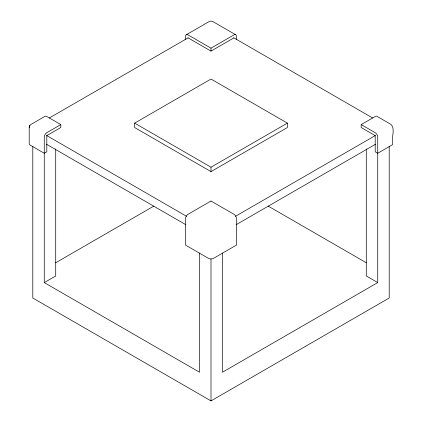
<?xml version="1.0" encoding="UTF-8"?>
<svg xmlns="http://www.w3.org/2000/svg" width="422" height="422" viewBox="0 0 422 422"><rect width="100%" height="100%" fill="white"/><g stroke="black" fill="none" stroke-linecap="round" stroke-linejoin="round"><path stroke-width="0.63" d="M186.308 34.752L209.201 21.533L211.037 21.1L212.799 21.533L235.692 34.752M49.316 118.002L188.228 37.801M60.81 124.59L46.805 116.509A3.598 2.078 60 0 0 45.006 116.33L31.006 124.416L29.74 125.682L29.208 127.534L29.208 143.702A3.598 2.078 0 0 0 30.263 145.168L44.263 153.255L46.805 151.783L46.805 135.615L60.81 127.534L60.81 124.59L46.805 132.677A3.598 2.078 -60 0 0 44.263 137.087L44.263 282.587L199.543 372.241L199.543 253.031M185.543 39.636L185.543 36.408A3.598 2.078 60 0 1 188.091 34.942L211 48.166L233.909 34.942A3.598 2.078 -60 0 1 236.457 36.408L236.457 39.636M188.091 37.88L211 51.109L233.909 37.88M134.629 123.124L211 79.03L287.371 123.124L287.371 127.534L211 171.622L134.629 127.534L134.629 123.124L211 167.212L287.371 123.124M55.678 262.769L153.872 206.078M44.263 282.587L55.715 275.972L55.715 148.866M361.19 124.59L375.195 116.509A3.598 2.078 -60 0 1 376.994 116.33L390.994 124.416C395.746 129.132 390.957 138.036 392.792 143.702A3.598 2.078 0 0 1 391.737 145.168L377.737 153.255L375.195 151.783L375.195 135.615L361.19 127.534L361.19 124.59L375.195 132.677A3.598 2.078 60 0 1 377.737 137.087L377.737 282.587L222.457 372.241L222.457 253.031M235.481 216.28L375.533 135.42M236.156 224.704L375.453 144.282M32.805 146.223L32.805 298.022L211 400.9L389.195 298.022L389.195 146.223M233.772 37.801L372.684 118.002M268.128 206.078L366.322 262.769M377.737 282.587L366.285 275.972L366.285 148.866M46.467 135.42L186.519 216.28M46.547 144.282L185.844 224.704M211 48.166L211 51.109M211 167.212L211 171.622M211 258.971L211 400.9M29.482 126.378L29.208 127.534L29.74 125.682L29.482 126.378M211 201.02L188.091 214.244A3.598 2.078 -60 0 0 185.543 218.654L185.543 245.108L208.452 258.338A3.598 2.078 0 0 0 213.548 258.338L236.457 245.108L236.457 218.654A3.598 2.078 60 0 0 233.909 214.244L211 201.02"/></g></svg>
